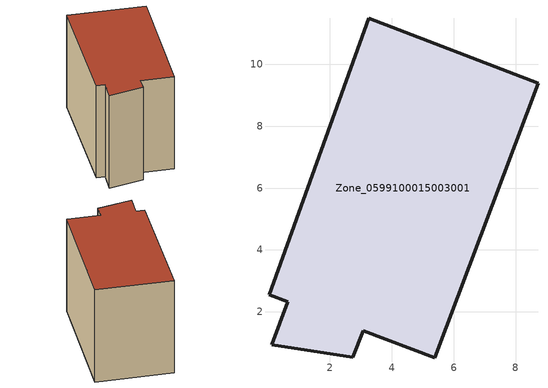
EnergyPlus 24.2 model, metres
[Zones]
Zone_0599100015003001
 floor ground (C_G): 0.03,2.56 3.26,11.49 8.72,9.39 5.39,0.51 3.07,1.4 2.74,0.54 0.11,0.94 0.64,2.33 z0.8
 wall outside (C_F): 3.26,11.49 0.03,2.56 0.64,2.33 0.11,0.94 2.74,0.54 3.07,1.4 5.39,0.51 8.72,9.39 3.26,11.49 z0.8:8.78
 roof outside (C_R): 2.74,0.54 3.07,1.4 5.39,0.51 8.72,9.39 3.26,11.49 0.03,2.56 0.64,2.33 0.11,0.94 z8.78
[BUILDING]
Pand.0599100015003001: North Axis=0; Terrain=City; Loads Convergence Tolerance Value=0.04; Temperature Convergence Tolerance Value=0.4; Solar Distribution=FullExterior; Maximum Number of Warmup Days=25; Minimum Number of Warmup Days=1
[Site:Location]
Rotterdam.The.Hague.AP_ZH_NLD Design_Conditions: Latitude=51.96; Longitude=4.45; Time Zone=1; Elevation=-4.5
[SITE:GROUNDTEMPERATURE:BUILDINGSURFACE]
18, 18, 18, 18, 18, 18, 18, 18, 18, 18, 18, 18
[MATERIAL] Thermal Absorptance=0.9; Solar Absorptance=0.7; Visible Absorptance=0.7
Name | Roughness | Thickness | Conductivity | Density | Specific Heat
G.TI.1965-1974 | MediumSmooth | 0.15 | 0.882353 | 540 | 1210
F.TI.1965-1974 | Rough | 0.3 | 0.697674 | 1920 | 840
R.TI.1965-1974 | MediumRough | 0.2 | 0.232558 | 1500 | 1000
[CONSTRUCTION]
C_G: G.TI.1965-1974
C_F: F.TI.1965-1974
C_R: R.TI.1965-1974
[ZONE]
Zone_0599100015003001: Type=1; Multiplier=1; Ceiling Height=Autocalculate; Volume=Autocalculate; Floor Area=autocalculate; Part of Total Floor Area=Yes
[ZONEINFILTRATION:DESIGNFLOWRATE]
Infil_Zone_0599100015003001: Zone or ZoneList or Space or SpaceList=Zone_0599100015003001; Schedule=AlwaysOn; Design Flow Rate Calculation Method=Flow/Area; Flow Rate per Floor Area=0.003; Constant Term Coefficient=1; Temperature Term Coefficient=0; Velocity Term Coefficient=0; Velocity Squared Term Coefficient=0
[HVACTEMPLATE:ZONE:IDEALLOADSAIRSYSTEM]
Zone_0599100015003001: Maximum Heating Supply Air Temperature=50; Minimum Cooling Supply Air Temperature=13; Maximum Heating Supply Air Humidity Ratio=0.0156; Minimum Cooling Supply Air Humidity Ratio=0.0077; Heating Limit=NoLimit; Cooling Limit=NoLimit; Dehumidification Control Type=ConstantSensibleHeatRatio; Cooling Sensible Heat Ratio=0.7; Dehumidification Setpoint=60; Humidification Control Type=None; Humidification Setpoint=30; Outdoor Air Method=None; Outdoor Air Flow Rate per Person=0.00944; Outdoor Air Flow Rate per Zone Floor Area=0; Outdoor Air Flow Rate per Zone=0; Demand Controlled Ventilation Type=None; Outdoor Air Economizer Type=NoEconomizer; Heat Recovery Type=None; Sensible Heat Recovery Effectiveness=0.7; Latent Heat Recovery Effectiveness=0.65
[ZONECONTROL:THERMOSTAT]
ThermostatControl_Zone_0599100015003001: Zone or ZoneList=Zone_0599100015003001; Control Type Schedule=DualSetpointControlType; Control 1=Thermostat_Zone_0599100015003001; Temperature Difference Between Cutout And Setpoint=0
[THERMOSTATSETPOINT:DUALSETPOINT]
Thermostat_Zone_0599100015003001: Heating Setpoint Temperature Schedule=HeatingSetpoint_Zone_0599100015003001; Cooling Setpoint Temperature Schedule=CoolingSetpoint_Zone_0599100015003001
[SCHEDULE:COMPACT]
HeatingSetpoint_Zone_0599100015003001: Through: 12/31, For: AllDays, Until: 24:00, 21
CoolingSetpoint_Zone_0599100015003001: Through: 12/31, For: AllDays, Until: 24:00, 24
DualSetpointControlType: Through: 12/31, For: AllDays, Until: 24:00, 4
AlwaysOn: Through: 12/31, For: AllDays, Until: 24:00, 1
